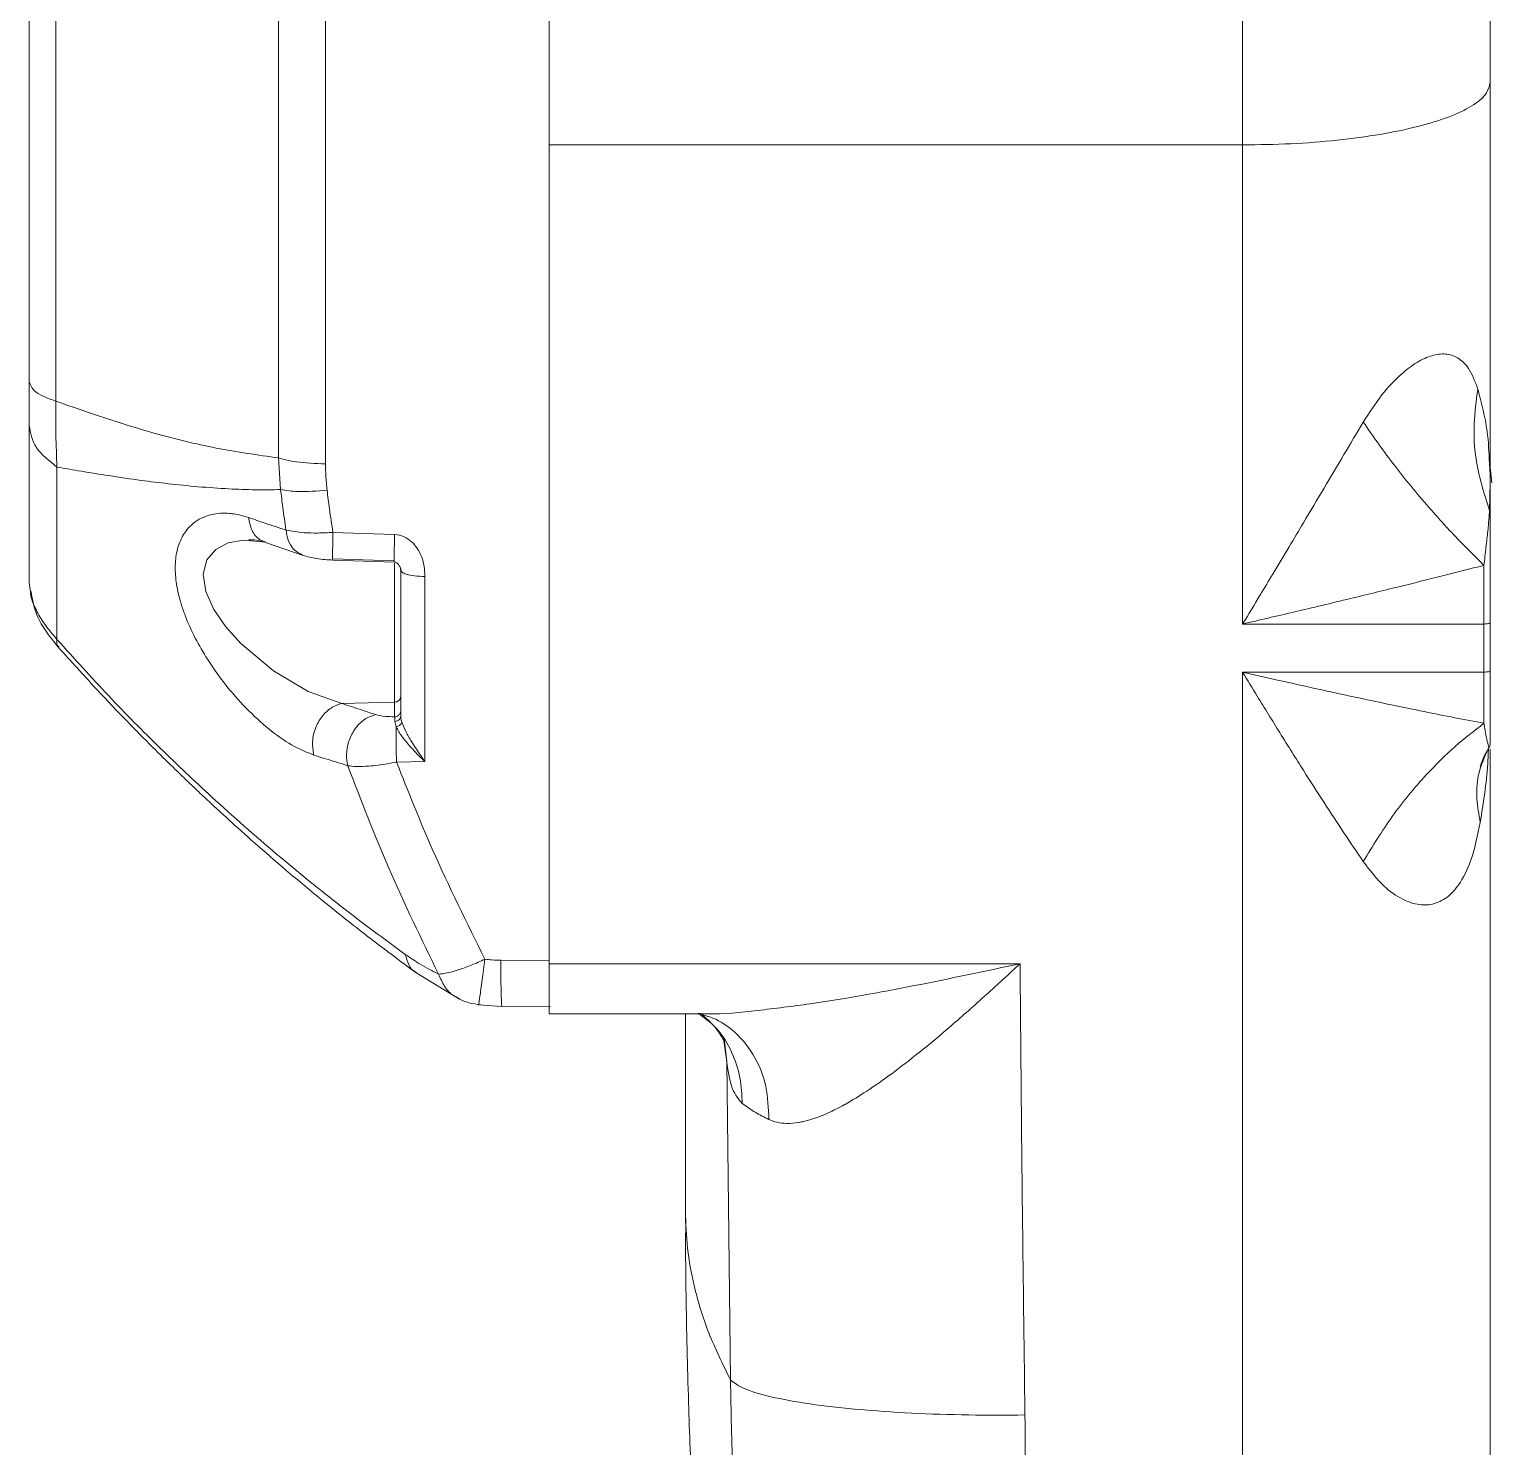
# Model space of a CAD drawing. Header units: millimetres. Extents: x 169 to 14583, y -399 to 10804.
# Drawn here: x 8996 to 9114.1, y 2331.4 to 2445.9 of the extents above; entities that cross this region are included whole.
import ezdxf

# ---------------------------------------------------------------- set-up
doc = ezdxf.new("R2010")
doc.units = ezdxf.units.MM
doc.header["$LTSCALE"] = 35

msp = doc.modelspace()

# ---------------------------------------------------------------- linework, layer by layer
at = {"color": 7, "linetype": 'Continuous', "lineweight": 18}
for p, q in [((9037.967, 2436.604), (9037.967, 2527.409)), ((9093.967, 2500.325), (9093.967, 2436.604)), ((8998.104, 2415.903), (8998.104, 2495.039)), ((9113.967, 2494.704), (9113.967, 2441.677)), ((9016.095, 2411.316), (9016.095, 2488.01)), ((9019.896, 2410.832), (9019.896, 2487.526)), ((9093.967, 2436.604), (9037.967, 2436.604)), ((9016.271, 2408.756), (9016.095, 2411.316)), ((9113.967, 2409.987), (9113.905, 2410.86)), ((9114.094, 2409.308), (9113.952, 2410.843)), ((9113.967, 2409.987), (9113.955, 2409.287)), ((9113.967, 2406.873), (9113.967, 2409.987)), ((9113.955, 2409.287), (9113.918, 2407.082)), ((9025.48, 2405.141), (9020.501, 2405.3)), ((9015.062, 2404.482), (9018.091, 2403.446)), ((9020.48, 2403.067), (9025.46, 2402.907)), ((9025.403, 2403.003), (9020.501, 2403.16)), ((9025.967, 2390.454), (9025.967, 2402.247)), ((9027.915, 2386.785), (9027.915, 2401.74)), ((8996.061, 2400.495), (8995.967, 2401.219)), ((9093.967, 2397.899), (9113.467, 2397.899)), ((9113.467, 2394.018), (9093.967, 2394.018)), ((9025.48, 2391.587), (9021.206, 2391.478)), ((9025.48, 2390.402), (9025.48, 2391.587)), ((9113.967, 2391.409), (9113.967, 2388.913)), ((9025.6, 2389.592), (9025.489, 2390.032)), ((9025.974, 2390.347), (9025.934, 2390.305)), ((9113.967, 2388.207), (9113.967, 2388.452)), ((9025.629, 2386.742), (9027.915, 2386.785)), ((9027.268, 2369.682), (9030.707, 2367.6)), ((9037.967, 2370.708), (9034.058, 2370.734)), ((9075.995, 2370.452), (9037.967, 2370.452)), ((9030.727, 2367.642), (9030.527, 2367.738)), ((9032.245, 2367.138), (9034.15, 2367.006)), ((9034.148, 2367.009), (9038.081, 2366.983)), ((9037.967, 2366.4), (9050.376, 2366.4)), ((9048.967, 2350.485), (9048.967, 2366.4)), ((9052.055, 2364.381), (9052.298, 2362.549)), ((9052.298, 2362.549), (9052.088, 2364.415)), ((9052.609, 2336.825), (9052.298, 2362.549)), ((9048.998, 2348.388), (9048.967, 2350.485))]:
    msp.add_line(p, q, dxfattribs=at)
at = {"color": 7, "linetype": 'Continuous', "lineweight": 18, "flags": 128}
for points in [[(8995.967, 2417.47), (8995.967, 2461.786), (8995.967, 2496.606)], [(9015.074, 2404.508), (9013.244, 2404.68), (9012.042, 2404.445), (9011.026, 2403.923), (9010.305, 2403.08), (9010.011, 2401.921), (9010.22, 2400.538), (9010.876, 2399.082), (9011.851, 2397.67), (9013.026, 2396.357), (9015.689, 2394.114), (9018.489, 2392.45), (9021.206, 2391.478), (9021.206, 2391.478)]]:
    msp.add_lwpolyline(points, dxfattribs=at)
at = {"color": 7, "linetype": 'Continuous', "lineweight": 18}
msp.add_arc((9113.467, 2388.207), 0.5, 329.85091, 0, dxfattribs=at)
for points in [[(9113.967, 2441.677), (9113.893, 2441.345), (9113.744, 2440.681), (9112.555, 2439.723), (9110.706, 2438.84), (9108.2, 2438.067), (9105.15, 2437.431), (9101.67, 2436.962), (9097.894, 2436.661), (9095.276, 2436.623), (9093.967, 2436.604)], [(9037.967, 2370.452), (9037.967, 2381.541), (9037.967, 2403.718), (9037.967, 2425.642), (9037.967, 2436.604)], [(8998.206, 2410.582), (8997.561, 2411.091), (8996.272, 2412.111), (8996.069, 2413.336), (8995.967, 2413.948)], [(8998.206, 2396.66), (8998.206, 2397.592), (8998.206, 2399.456), (8998.206, 2402.802), (8998.206, 2406.48), (8998.206, 2409.214), (8998.206, 2410.582)], [(9113.967, 2398.006), (9113.967, 2398.964), (9113.967, 2400.879), (9113.967, 2403.621), (9113.967, 2405.825), (9113.967, 2406.524), (9113.967, 2406.873)], [(9113.467, 2402.637), (9113.467, 2401.863), (9113.467, 2400.314), (9113.467, 2398.704), (9113.467, 2397.899)], [(9113.467, 2397.899), (9113.533, 2397.9), (9113.664, 2397.904), (9113.829, 2397.929), (9113.945, 2397.964), (9113.96, 2397.992), (9113.967, 2398.006)], [(9093.967, 2394.018), (9093.967, 2383.442), (9093.967, 2362.29), (9093.967, 2330.315), (9093.967, 2298.201), (9093.967, 2265.962), (9093.967, 2233.636), (9093.967, 2201.258), (9093.967, 2168.858), (9093.967, 2147.276), (9093.967, 2136.485)], [(9113.967, 2394.124), (9113.96, 2394.11), (9113.945, 2394.082), (9113.829, 2394.047), (9113.664, 2394.023), (9113.533, 2394.02), (9113.467, 2394.018)], [(9113.467, 2394.018), (9113.467, 2393.239), (9113.467, 2391.682), (9113.467, 2390.479), (9113.467, 2389.878)]]:
    msp.add_open_spline(points, degree=3, dxfattribs=at)
for points, knots in [([(9113.967, 2441.677), (9113.967, 2435.778), (9113.967, 2425.245), (9113.967, 2414.649), (9113.967, 2409.987)], [0, 0, 0, 0, 0.5599962, 1, 1, 1, 1]), ([(9093.967, 2436.604), (9093.967, 2429.404), (9093.967, 2416.546), (9093.967, 2403.597), (9093.967, 2397.899)], [0, 0, 0, 0, 0.559998, 1, 1, 1, 1]), ([(9112.962, 2416.879), (9112.744, 2417.477), (9112.353, 2418.543), (9111.428, 2419.431), (9110.414, 2419.789), (9109.286, 2419.643), (9108.057, 2419.09), (9106.655, 2418.024), (9105.122, 2416.402), (9104.201, 2414.966), (9103.717, 2414.212)], [0, 0, 0, 0, 0.1674419, 0.2989758, 0.4093454, 0.5082169, 0.6085313, 0.712515, 0.8488712, 1, 1, 1, 1]), ([(8998.104, 2415.903), (8997.75, 2416.032), (8997.036, 2416.291), (8996.186, 2416.817), (8996.05, 2417.223), (8995.967, 2417.47)], [0, 0, 0, 0, 0.27888947, 0.56141386, 1, 1, 1, 1]), ([(8995.967, 2413.948), (8995.967, 2414.577), (8995.967, 2415.695), (8995.967, 2416.93), (8995.967, 2417.47)], [0, 0, 0, 0, 0.56219535, 1, 1, 1, 1]), ([(8998.206, 2410.582), (8998.171, 2411.447), (8998.103, 2413.153), (8998.103, 2414.995), (8998.104, 2415.903)], [0, 0, 0, 0, 0.5069041, 1, 1, 1, 1]), ([(9016.095, 2411.316), (9014.422, 2411.555), (9011.075, 2412.034), (9005.07, 2413.492), (9000.745, 2414.989), (8998.104, 2415.903)], [0, 0, 0, 0, 0.280283, 0.5605536, 1, 1, 1, 1]), ([(9112.962, 2416.879), (9112.839, 2415.941), (9112.591, 2414.055), (9112.759, 2410.702), (9113.479, 2408.453), (9113.918, 2407.082)], [0, 0, 0, 0, 0.2791044, 0.5606946, 1, 1, 1, 1]), ([(9113.905, 2410.86), (9113.871, 2411.736), (9113.79, 2413.774), (9113.263, 2415.752), (9112.962, 2416.879)], [0, 0, 0, 0, 0.4299458, 1, 1, 1, 1]), ([(8995.967, 2401.219), (8995.967, 2402.15), (8995.967, 2404.011), (8995.967, 2407.263), (8995.967, 2410.576), (8995.967, 2412.824), (8995.967, 2413.948)], [0, 0, 0, 0, 0.2800186, 0.5598451, 0.7798199, 1, 1, 1, 1]), ([(9103.717, 2414.212), (9103.198, 2413.339), (9102.143, 2411.566), (9100.531, 2408.849), (9099.054, 2406.366), (9097.681, 2404.062), (9096.521, 2402.126), (9095.267, 2400.041), (9094.446, 2398.688), (9093.967, 2397.899)], [0, 0, 0, 0, 0.1600219, 0.3248288, 0.4960377, 0.6141203, 0.7475662, 0.8526363, 1, 1, 1, 1]), ([(9103.717, 2414.212), (9104.474, 2413.123), (9106.002, 2410.925), (9108.582, 2407.781), (9111.102, 2404.978), (9112.684, 2403.412), (9113.467, 2402.637)], [0, 0, 0, 0, 0.278144, 0.5611887, 0.7827827, 1, 1, 1, 1]), ([(9019.896, 2410.832), (9019.066, 2410.865), (9017.584, 2410.924), (9016.55, 2411.196), (9016.095, 2411.316)], [0, 0, 0, 0, 0.56, 1, 1, 1, 1]), ([(9016.271, 2408.756), (9015.592, 2408.747), (9014.205, 2408.729), (9011.978, 2408.813), (9009.627, 2408.978), (9007.263, 2409.217), (9004.859, 2409.517), (9002.522, 2409.857), (9000.251, 2410.224), (8998.862, 2410.467), (8998.206, 2410.582)], [0, 0, 0, 0, 0.1132772, 0.2310887, 0.3692558, 0.5024627, 0.6222055, 0.7674276, 0.8901259, 1, 1, 1, 1]), ([(9020.021, 2408.7), (9019.981, 2409.097), (9019.909, 2409.806), (9019.9, 2410.518), (9019.896, 2410.832)], [0, 0, 0, 0, 0.559867, 1, 1, 1, 1]), ([(9020.021, 2408.7), (9019.205, 2408.642), (9017.747, 2408.539), (9016.722, 2408.689), (9016.271, 2408.756)], [0, 0, 0, 0, 0.55981981, 1, 1, 1, 1]), ([(9016.708, 2405.48), (9016.617, 2406.091), (9016.456, 2407.181), (9016.328, 2408.275), (9016.271, 2408.756)], [0, 0, 0, 0, 0.5608355, 1, 1, 1, 1]), ([(9020.501, 2405.3), (9020.401, 2405.934), (9020.223, 2407.065), (9020.083, 2408.201), (9020.021, 2408.7)], [0, 0, 0, 0, 0.5600766, 1, 1, 1, 1]), ([(9013.679, 2406.499), (9013.422, 2406.576), (9012.789, 2406.768), (9011.9, 2406.872), (9011.094, 2406.828), (9010.379, 2406.676), (9009.703, 2406.398), (9009.069, 2405.942), (9008.604, 2405.424), (9008.287, 2404.895), (9007.982, 2404.202), (9007.758, 2403.22), (9007.744, 2402.074), (9007.858, 2401.109), (9008.002, 2400.377), (9008.208, 2399.588), (9008.582, 2398.457), (9009.248, 2396.956), (9010.328, 2395.04), (9011.749, 2393.024), (9013.475, 2391.046), (9015.317, 2389.361), (9017.184, 2388.021), (9018.362, 2387.548), (9018.956, 2387.309)], [0, 0, 0, 0, 0.0341396, 0.0840036, 0.1210993, 0.1488396, 0.1909597, 0.2290788, 0.2627391, 0.2885003, 0.3103112, 0.3575301, 0.4021601, 0.4250831, 0.4483342, 0.4689892, 0.4962338, 0.5495224, 0.6041921, 0.6771166, 0.7563809, 0.8364139, 0.9175225, 1, 1, 1, 1]), ([(9016.708, 2405.48), (9016.142, 2405.67), (9015.132, 2406.009), (9014.123, 2406.349), (9013.679, 2406.499)], [0, 0, 0, 0, 0.5599924, 1, 1, 1, 1]), ([(9013.679, 2406.499), (9013.748, 2406.149), (9013.89, 2405.428), (9014.44, 2404.738), (9014.902, 2404.571), (9015.073, 2404.509)], [0, 0, 0, 0, 0.3720392, 0.7683786, 1, 1, 1, 1]), ([(9113.467, 2402.637), (9113.521, 2403.128), (9113.633, 2404.161), (9113.784, 2405.411), (9113.876, 2406.496), (9113.903, 2406.873), (9113.918, 2407.082)], [0, 0, 0, 0, 0.2243719, 0.4715291, 0.7075877, 1, 1, 1, 1]), ([(9113.918, 2407.082), (9113.934, 2407.044), (9113.962, 2406.977), (9113.966, 2406.905), (9113.967, 2406.873)], [0, 0, 0, 0, 0.5597541, 1, 1, 1, 1]), ([(9020.501, 2405.3), (9020.079, 2405.277), (9019.274, 2405.234), (9017.904, 2405.271), (9017.169, 2405.399), (9016.708, 2405.48)], [0, 0, 0, 0, 0.2907542, 0.5546809, 1, 1, 1, 1]), ([(9018.074, 2403.451), (9017.795, 2403.599), (9017.299, 2403.861), (9016.849, 2404.634), (9016.754, 2405.204), (9016.708, 2405.48)], [0, 0, 0, 0, 0.398401, 0.7089008, 1, 1, 1, 1]), ([(9020.482, 2403.12), (9020.48, 2403.11), (9020.468, 2403.063), (9020.466, 2403.532), (9020.477, 2404.339), (9020.493, 2404.988), (9020.501, 2405.3)], [0, 0, 0, 0, 0.0907625, 0.4547878, 0.7380025, 1, 1, 1, 1]), ([(9025.48, 2405.141), (9025.47, 2404.742), (9025.45, 2403.912), (9025.446, 2403.167), (9025.453, 2402.872), (9025.463, 2402.924), (9025.464, 2402.934)], [0, 0, 0, 0, 0.3208309, 0.6676435, 0.9374666, 1, 1, 1, 1]), ([(9027.915, 2401.74), (9027.909, 2402.011), (9027.895, 2402.619), (9027.609, 2403.614), (9027.02, 2404.443), (9026.258, 2405.009), (9025.746, 2405.096), (9025.48, 2405.141)], [0, 0, 0, 0, 0.1787457, 0.402065, 0.6722739, 0.8297178, 1, 1, 1, 1]), ([(9013.693, 2404.702), (9013.904, 2404.702), (9014.332, 2404.702), (9014.779, 2404.569), (9015.006, 2404.501)], [0, 0, 0, 0, 0.49292005, 1, 1, 1, 1]), ([(9018.065, 2403.454), (9018.236, 2403.402), (9018.573, 2403.298), (9019.188, 2403.182), (9019.837, 2403.099), (9020.278, 2403.076), (9020.496, 2403.065)], [0, 0, 0, 0, 0.2580601, 0.5106345, 0.7578968, 1, 1, 1, 1]), ([(9025.459, 2402.903), (9025.467, 2402.903), (9025.484, 2402.902), (9025.52, 2402.896), (9025.584, 2402.876), (9025.699, 2402.804), (9025.828, 2402.664), (9025.937, 2402.477), (9025.984, 2402.315), (9025.999, 2402.221), (9025.999, 2402.178), (9025.999, 2402.157)], [0, 0, 0, 0, 0.0223713, 0.0450213, 0.093549, 0.2082719, 0.4800856, 0.7575615, 0.8845353, 0.943314, 1, 1, 1, 1]), ([(9025.48, 2402.826), (9025.48, 2402.513), (9025.48, 2401.674), (9025.48, 2399.561), (9025.48, 2396.981), (9025.48, 2394.525), (9025.48, 2392.52), (9025.48, 2391.898), (9025.48, 2391.587)], [0, 0, 0, 0, 0.10626248, 0.28500998, 0.46375749, 0.64250499, 0.8212525, 1, 1, 1, 1]), ([(9025.967, 2402.247), (9025.967, 2402.257), (9025.967, 2402.278), (9025.963, 2402.321), (9025.952, 2402.388), (9025.937, 2402.434), (9025.928, 2402.462)], [0, 0, 0, 0, 0.1257601, 0.2568605, 0.5437042, 1, 1, 1, 1]), ([(9027.915, 2401.74), (9027.627, 2401.751), (9027.052, 2401.774), (9026.415, 2401.91), (9026.035, 2402.075), (9025.99, 2402.19), (9025.967, 2402.247)], [0, 0, 0, 0, 0.27963158, 0.55926317, 0.77963159, 1, 1, 1, 1]), ([(9093.967, 2397.899), (9095.343, 2398.218), (9098.245, 2398.892), (9102.45, 2399.899), (9106.46, 2400.878), (9110.061, 2401.774), (9112.352, 2402.355), (9113.467, 2402.637)], [0, 0, 0, 0, 0.2110719, 0.4452486, 0.6456005, 0.8275162, 1, 1, 1, 1]), ([(8998.206, 2396.66), (8997.856, 2397.068), (8997.161, 2397.878), (8996.481, 2399.072), (8996.117, 2399.953), (8996.072, 2400.392), (8996.061, 2400.495)], [0, 0, 0, 0, 0.3037464, 0.6042769, 0.9068624, 1, 1, 1, 1]), ([(8996.117, 2400.513), (8996.234, 2399.846), (8996.434, 2398.704), (8997.319, 2397.253), (8998.009, 2396.411), (8998.36, 2395.984)], [0, 0, 0, 0, 0.4086996, 0.6997209, 1, 1, 1, 1]), ([(9113.967, 2398.006), (9113.967, 2397.282), (9113.967, 2395.988), (9113.967, 2394.693), (9113.967, 2394.124)], [0, 0, 0, 0, 0.5599999, 1, 1, 1, 1]), ([(9113.467, 2397.899), (9113.467, 2397.175), (9113.467, 2395.882), (9113.467, 2394.588), (9113.467, 2394.018)], [0, 0, 0, 0, 0.56, 1, 1, 1, 1]), ([(8998.383, 2396.044), (8998.329, 2396.08), (8998.161, 2396.195), (8998.188, 2396.472), (8998.206, 2396.66)], [0, 0, 0, 0, 0.3202881, 1, 1, 1, 1]), ([(9026.334, 2371.212), (9024.613, 2372.478), (9021.172, 2375.01), (9015.959, 2379.252), (9011.079, 2383.532), (9006.544, 2387.831), (9002.365, 2392.042), (8999.592, 2395.122), (8998.206, 2396.66)], [0, 0, 0, 0, 0.18720739, 0.37422176, 0.56098061, 0.70751673, 0.85384229, 1, 1, 1, 1]), ([(8998.341, 2396.005), (8999.336, 2394.898), (9001.175, 2392.85), (9003.717, 2390.186), (9005.803, 2388.07), (9007.436, 2386.461), (9008.632, 2385.307), (9009.601, 2384.386), (9010.7, 2383.354), (9012.232, 2381.943), (9014.301, 2380.087), (9016.862, 2377.866), (9019.909, 2375.332), (9023.436, 2372.525), (9025.936, 2370.67), (9027.267, 2369.682)], [0, 0, 0, 0, 0.1024141, 0.1893421, 0.2608168, 0.3168697, 0.3575255, 0.3841332, 0.4167242, 0.4707957, 0.542139, 0.6307415, 0.7365916, 0.85968, 1, 1, 1, 1]), ([(9093.967, 2394.018), (9094.362, 2393.371), (9095.062, 2392.221), (9096.062, 2390.593), (9097.003, 2389.073), (9097.941, 2387.571), (9099.135, 2385.675), (9100.531, 2383.495), (9102.143, 2381.03), (9103.198, 2379.48), (9103.717, 2378.717)], [0, 0, 0, 0, 0.1213043, 0.2154981, 0.3076621, 0.4107362, 0.5039542, 0.6751859, 0.8399824, 1, 1, 1, 1]), ([(9113.467, 2389.878), (9112.684, 2390.028), (9111.079, 2390.333), (9108.591, 2390.831), (9106.007, 2391.362), (9103.108, 2391.976), (9100.036, 2392.646), (9096.902, 2393.345), (9094.908, 2393.802), (9093.967, 2394.018)], [0, 0, 0, 0, 0.1211664, 0.2482889, 0.3838826, 0.519021, 0.69409, 0.8556596, 1, 1, 1, 1]), ([(9113.967, 2388.242), (9113.967, 2388.247), (9113.967, 2388.259), (9113.967, 2388.622), (9113.967, 2389.269), (9113.967, 2390.199), (9113.967, 2391.348), (9113.967, 2392.665), (9113.967, 2393.638), (9113.967, 2394.124)], [0, 0, 0, 0, 0.1084101, 0.2570402, 0.4056068, 0.5541733, 0.7028034, 0.8514335, 1, 1, 1, 1]), ([(9021.206, 2391.478), (9020.948, 2391.396), (9020.404, 2391.223), (9019.659, 2390.561), (9019.066, 2389.591), (9018.769, 2388.411), (9018.896, 2387.663), (9018.956, 2387.309)], [0, 0, 0, 0, 0.1729902, 0.3646329, 0.5649889, 0.7942802, 1, 1, 1, 1]), ([(9021.206, 2391.478), (9021.71, 2391.313), (9022.62, 2391.013), (9023.535, 2390.715), (9023.944, 2390.582)], [0, 0, 0, 0, 0.5536147, 1, 1, 1, 1]), ([(9025.967, 2392.07), (9025.958, 2392), (9025.94, 2391.861), (9025.81, 2391.703), (9025.65, 2391.607), (9025.537, 2391.594), (9025.48, 2391.587)], [0, 0, 0, 0, 0.2796316, 0.5592632, 0.7796316, 1, 1, 1, 1]), ([(9021.694, 2386.449), (9021.644, 2386.744), (9021.537, 2387.364), (9021.723, 2388.403), (9022.215, 2389.43), (9023.001, 2390.26), (9023.641, 2390.478), (9023.944, 2390.582)], [0, 0, 0, 0, 0.17374919, 0.36567026, 0.56584946, 0.79466052, 1, 1, 1, 1]), ([(9023.944, 2390.582), (9024.181, 2390.525), (9024.608, 2390.422), (9025.211, 2390.409), (9025.48, 2390.402)], [0, 0, 0, 0, 0.5537423, 1, 1, 1, 1]), ([(9025.967, 2390.886), (9025.959, 2390.818), (9025.941, 2390.678), (9025.81, 2390.518), (9025.646, 2390.422), (9025.534, 2390.409), (9025.48, 2390.402)], [0, 0, 0, 0, 0.270591, 0.5623441, 0.7894069, 1, 1, 1, 1]), ([(9025.48, 2390.402), (9025.482, 2390.351), (9025.487, 2390.259), (9025.489, 2390.102), (9025.489, 2390.032)], [0, 0, 0, 0, 0.5599402, 1, 1, 1, 1]), ([(9025.489, 2390.032), (9025.558, 2390.042), (9025.7, 2390.062), (9025.859, 2390.176), (9025.952, 2390.315), (9025.962, 2390.409), (9025.967, 2390.454)], [0, 0, 0, 0, 0.2700711, 0.561343, 0.7885515, 1, 1, 1, 1]), ([(9026.059, 2389.978), (9026.043, 2389.932), (9026.011, 2389.837), (9025.888, 2389.717), (9025.744, 2389.632), (9025.647, 2389.605), (9025.6, 2389.592)], [0, 0, 0, 0, 0.2725237, 0.5618495, 0.7874765, 1, 1, 1, 1]), ([(9026.059, 2389.978), (9026.03, 2390.075), (9025.979, 2390.247), (9025.971, 2390.391), (9025.967, 2390.454)], [0, 0, 0, 0, 0.5630507, 1, 1, 1, 1]), ([(9027.915, 2386.785), (9027.549, 2387.317), (9027.001, 2388.114), (9026.363, 2389.219), (9026.16, 2389.726), (9026.059, 2389.978)], [0, 0, 0, 0, 0.5034356, 0.753772, 1, 1, 1, 1]), ([(9103.717, 2378.717), (9104.473, 2379.949), (9105.999, 2382.438), (9108.577, 2385.546), (9111.099, 2388.069), (9112.683, 2389.279), (9113.467, 2389.878)], [0, 0, 0, 0, 0.27764233, 0.56057143, 0.78235791, 1, 1, 1, 1]), ([(9113.467, 2389.878), (9113.487, 2389.737), (9113.546, 2389.326), (9113.674, 2388.636), (9113.808, 2388.086), (9113.87, 2387.833), (9113.885, 2387.952), (9113.886, 2387.963)], [0, 0, 0, 0, 0.10726046, 0.31146861, 0.63756402, 0.96372306, 1, 1, 1, 1]), ([(9025.629, 2386.742), (9025.623, 2387.014), (9025.609, 2387.572), (9025.595, 2388.61), (9025.598, 2389.219), (9025.6, 2389.592)], [0, 0, 0, 0, 0.2692022, 0.5532577, 1, 1, 1, 1]), ([(9025.6, 2389.592), (9025.669, 2389.459), (9025.856, 2389.097), (9026.421, 2388.349), (9027.16, 2387.531), (9027.702, 2386.995), (9027.915, 2386.785)], [0, 0, 0, 0, 0.14729061, 0.40368312, 0.76657522, 1, 1, 1, 1]), ([(9113.166, 2381.867), (9113.052, 2382.506), (9112.823, 2383.782), (9112.916, 2385.734), (9113.42, 2386.934), (9113.687, 2387.572)], [0, 0, 0, 0, 0.3195056, 0.6379911, 1, 1, 1, 1]), ([(9113.166, 2381.867), (9113.417, 2383.442), (9113.732, 2385.419), (9113.81, 2387.421), (9113.826, 2387.828)], [0, 0, 0, 0, 0.7968057, 1, 1, 1, 1]), ([(9113.168, 2386.358), (9113.216, 2386.554), (9113.309, 2386.932), (9113.694, 2387.605), (9113.881, 2387.93)], [0, 0, 0, 0, 0.5158981, 1, 1, 1, 1]), ([(9113.967, 2387.785), (9113.967, 2377.419), (9113.967, 2355.483), (9113.967, 2324.206), (9113.967, 2294.109), (9113.967, 2275.647), (9113.967, 2266.415)], [0, 0, 0, 0, 0.258374, 0.5467547, 0.7733512, 1, 1, 1, 1]), ([(9018.956, 2387.309), (9019.466, 2387.148), (9020.376, 2386.861), (9021.291, 2386.575), (9021.694, 2386.449)], [0, 0, 0, 0, 0.5600469, 1, 1, 1, 1]), ([(9021.694, 2386.449), (9021.918, 2386.424), (9022.396, 2386.371), (9023.272, 2386.4), (9024.358, 2386.508), (9025.134, 2386.651), (9025.629, 2386.742)], [0, 0, 0, 0, 0.23243955, 0.49813209, 0.67963072, 1, 1, 1, 1]), ([(9029.026, 2369.62), (9027.643, 2372.454), (9024.953, 2377.965), (9022.76, 2383.675), (9021.694, 2386.449)], [0, 0, 0, 0, 0.514281, 1, 1, 1, 1]), ([(9032.776, 2370.822), (9031.321, 2373.747), (9028.723, 2378.965), (9026.574, 2384.368), (9025.629, 2386.742)], [0, 0, 0, 0, 0.5604697, 1, 1, 1, 1]), ([(9103.717, 2378.717), (9104.255, 2378.004), (9105.207, 2376.744), (9106.824, 2375.625), (9108.224, 2375.139), (9109.506, 2375.236), (9110.652, 2375.855), (9111.685, 2377.096), (9112.593, 2379.085), (9112.96, 2380.865), (9113.166, 2381.867)], [0, 0, 0, 0, 0.1577271, 0.2789165, 0.3818941, 0.477053, 0.5787531, 0.6868231, 0.8238912, 1, 1, 1, 1]), ([(9029.026, 2369.62), (9028.535, 2369.865), (9027.662, 2370.302), (9026.738, 2370.935), (9026.334, 2371.212)], [0, 0, 0, 0, 0.5629181, 1, 1, 1, 1]), ([(9026.334, 2371.212), (9026.502, 2370.634), (9026.693, 2369.98), (9027.23, 2369.75), (9027.293, 2369.723)], [0, 0, 0, 0, 0.883112, 1, 1, 1, 1]), ([(9029.026, 2369.62), (9029.237, 2369.637), (9029.665, 2369.673), (9030.587, 2369.928), (9031.644, 2370.308), (9032.403, 2370.652), (9032.776, 2370.822)], [0, 0, 0, 0, 0.2459028, 0.5, 0.7540972, 1, 1, 1, 1]), ([(9032.264, 2367.19), (9032.264, 2367.179), (9032.261, 2367.135), (9032.299, 2367.377), (9032.358, 2367.773), (9032.444, 2368.383), (9032.577, 2369.338), (9032.698, 2370.237), (9032.776, 2370.822)], [0, 0, 0, 0, 0.05160877, 0.21241471, 0.37658526, 0.54072285, 0.70143399, 1, 1, 1, 1]), ([(9034.058, 2370.734), (9033.818, 2370.739), (9033.389, 2370.75), (9032.963, 2370.8), (9032.776, 2370.822)], [0, 0, 0, 0, 0.5599495, 1, 1, 1, 1]), ([(9034.058, 2370.734), (9034.06, 2370.044), (9034.065, 2368.665), (9034.1, 2367.467), (9034.131, 2366.969), (9034.147, 2367.03), (9034.148, 2367.035)], [0, 0, 0, 0, 0.34918079, 0.69836159, 0.97356763, 1, 1, 1, 1]), ([(9037.967, 2366.429), (9037.967, 2366.433), (9037.967, 2366.447), (9037.967, 2366.682), (9037.967, 2367.129), (9037.967, 2367.765), (9037.967, 2368.556), (9037.967, 2369.458), (9037.967, 2370.122), (9037.967, 2370.452)], [0, 0, 0, 0, 0.0680276, 0.2242747, 0.3787037, 0.5330155, 0.6890485, 0.8452702, 1, 1, 1, 1]), ([(9075.995, 2370.452), (9073.143, 2369.848), (9067.474, 2368.646), (9060.382, 2367.356), (9054.84, 2366.673), (9051.795, 2366.338), (9050.252, 2366.419), (9049.997, 2366.433)], [0, 0, 0, 0, 0.3253965, 0.6468134, 0.8110418, 0.9688257, 1, 1, 1, 1]), ([(9055.711, 2357.873), (9055.931, 2357.786), (9056.386, 2357.608), (9057.182, 2357.528), (9057.872, 2357.581), (9058.427, 2357.686), (9058.812, 2357.779), (9059.257, 2357.911), (9060.042, 2358.189), (9060.836, 2358.548), (9061.498, 2358.896), (9061.708, 2359.01), (9061.791, 2359.056), (9062.417, 2359.404), (9063.688, 2360.183), (9065.682, 2361.588), (9067.958, 2363.352), (9070.509, 2365.489), (9073.231, 2367.898), (9075.088, 2369.614), (9075.995, 2370.452)], [0, 0, 0, 0, 0.041976, 0.0868435, 0.1377913, 0.155119, 0.1752507, 0.1981946, 0.2239656, 0.2950053, 0.3165629, 0.3216665, 0.3257265, 0.3287419, 0.4135488, 0.509989, 0.6149837, 0.7375284, 0.8717793, 1, 1, 1, 1]), ([(9076.39, 2333.996), (9076.303, 2340.816), (9076.147, 2352.996), (9076.042, 2365.118), (9075.995, 2370.452)], [0, 0, 0, 0, 0.55998427, 1, 1, 1, 1]), ([(9030.527, 2367.738), (9030.441, 2367.775), (9030.033, 2367.956), (9029.478, 2368.584), (9029.175, 2369.279), (9029.026, 2369.62)], [0, 0, 0, 0, 0.1186748, 0.5674075, 1, 1, 1, 1]), ([(9030.511, 2367.712), (9030.533, 2367.698), (9030.825, 2367.507), (9031.476, 2367.272), (9032.118, 2367.171), (9032.439, 2367.12)], [0, 0, 0, 0, 0.0392941, 0.5190873, 1, 1, 1, 1]), ([(9055.711, 2357.873), (9055.673, 2358.78), (9055.593, 2360.668), (9054.539, 2363.23), (9052.913, 2365.095), (9051.285, 2366.131), (9050.275, 2366.331), (9049.931, 2366.4)], [0, 0, 0, 0, 0.2214943, 0.4607386, 0.7079824, 0.9004258, 1, 1, 1, 1]), ([(9049.978, 2366.39), (9050.039, 2366.395), (9050.121, 2366.402), (9050.43, 2366.308), (9050.508, 2366.284)], [0, 0, 0, 0, 0.7506924, 1, 1, 1, 1]), ([(9050.19, 2366.307), (9050.652, 2365.96), (9051.704, 2365.169), (9052.749, 2363.369), (9053.467, 2361.312), (9053.528, 2359.863), (9053.558, 2359.163)], [0, 0, 0, 0, 0.2149806, 0.4898937, 0.753513, 1, 1, 1, 1]), ([(9050.315, 2366.306), (9050.558, 2366.109), (9051.157, 2365.623), (9051.726, 2364.845), (9052.031, 2364.301), (9052.062, 2364.368), (9052.073, 2364.39)], [0, 0, 0, 0, 0.22084538, 0.54570926, 0.85046067, 1, 1, 1, 1]), ([(9052.298, 2362.549), (9052.425, 2361.734), (9052.663, 2360.198), (9053.272, 2359.494), (9053.558, 2359.163)], [0, 0, 0, 0, 0.5300615, 1, 1, 1, 1]), ([(9053.558, 2359.163), (9053.898, 2358.914), (9054.507, 2358.469), (9055.343, 2358.055), (9055.711, 2357.873)], [0, 0, 0, 0, 0.5599836, 1, 1, 1, 1]), ([(9052.609, 2336.825), (9051.984, 2338.094), (9050.734, 2340.632), (9049.673, 2344.186), (9049.068, 2347.471), (9049.001, 2349.48), (9048.967, 2350.485)], [0, 0, 0, 0, 0.2799972, 0.5599944, 0.7799972, 1, 1, 1, 1]), ([(9048.971, 2348.68), (9048.981, 2347.05), (9049.002, 2343.982), (9049.092, 2339.407), (9049.208, 2335.195), (9049.346, 2331.254), (9049.503, 2327.497), (9049.7, 2323.578), (9049.9, 2320.067), (9050.051, 2317.86), (9050.107, 2317.039)], [0, 0, 0, 0, 0.1585838, 0.2985689, 0.4347394, 0.5519918, 0.667997, 0.7914632, 0.9224007, 1, 1, 1, 1]), ([(9076.39, 2333.996), (9074.869, 2333.989), (9071.746, 2333.974), (9067.139, 2334.13), (9062.766, 2334.426), (9058.864, 2334.875), (9055.753, 2335.451), (9053.544, 2336.112), (9052.915, 2336.592), (9052.609, 2336.825)], [0, 0, 0, 0, 0.1324018, 0.2719636, 0.4163073, 0.5624962, 0.7141487, 0.8609177, 1, 1, 1, 1]), ([(9067.905, 2227.287), (9067.218, 2230.018), (9065.757, 2235.821), (9063.755, 2244.546), (9061.879, 2253.393), (9060.221, 2261.95), (9058.755, 2270.277), (9057.494, 2278.225), (9056.433, 2285.699), (9055.396, 2293.929), (9054.448, 2302.814), (9053.652, 2312.276), (9053.108, 2320.993), (9052.755, 2329.106), (9052.657, 2334.305), (9052.609, 2336.825)], [0, 0, 0, 0, 0.0760812, 0.1616656, 0.2418431, 0.3204312, 0.3971445, 0.4702849, 0.5378442, 0.6010999, 0.6944379, 0.7793906, 0.8580519, 0.9312057, 1, 1, 1, 1]), ([(9083.312, 2230.479), (9082.408, 2235.296), (9080.601, 2244.92), (9078.812, 2259.47), (9077.603, 2274.024), (9076.828, 2291.322), (9076.579, 2311.334), (9076.453, 2326.445), (9076.39, 2333.996)], [0, 0, 0, 0, 0.1408703, 0.2814263, 0.4216432, 0.5615384, 0.7808991, 1, 1, 1, 1])]:
    msp.add_open_spline(points, degree=3, knots=knots, dxfattribs=at)

doc.saveas('drawing.dxf')
